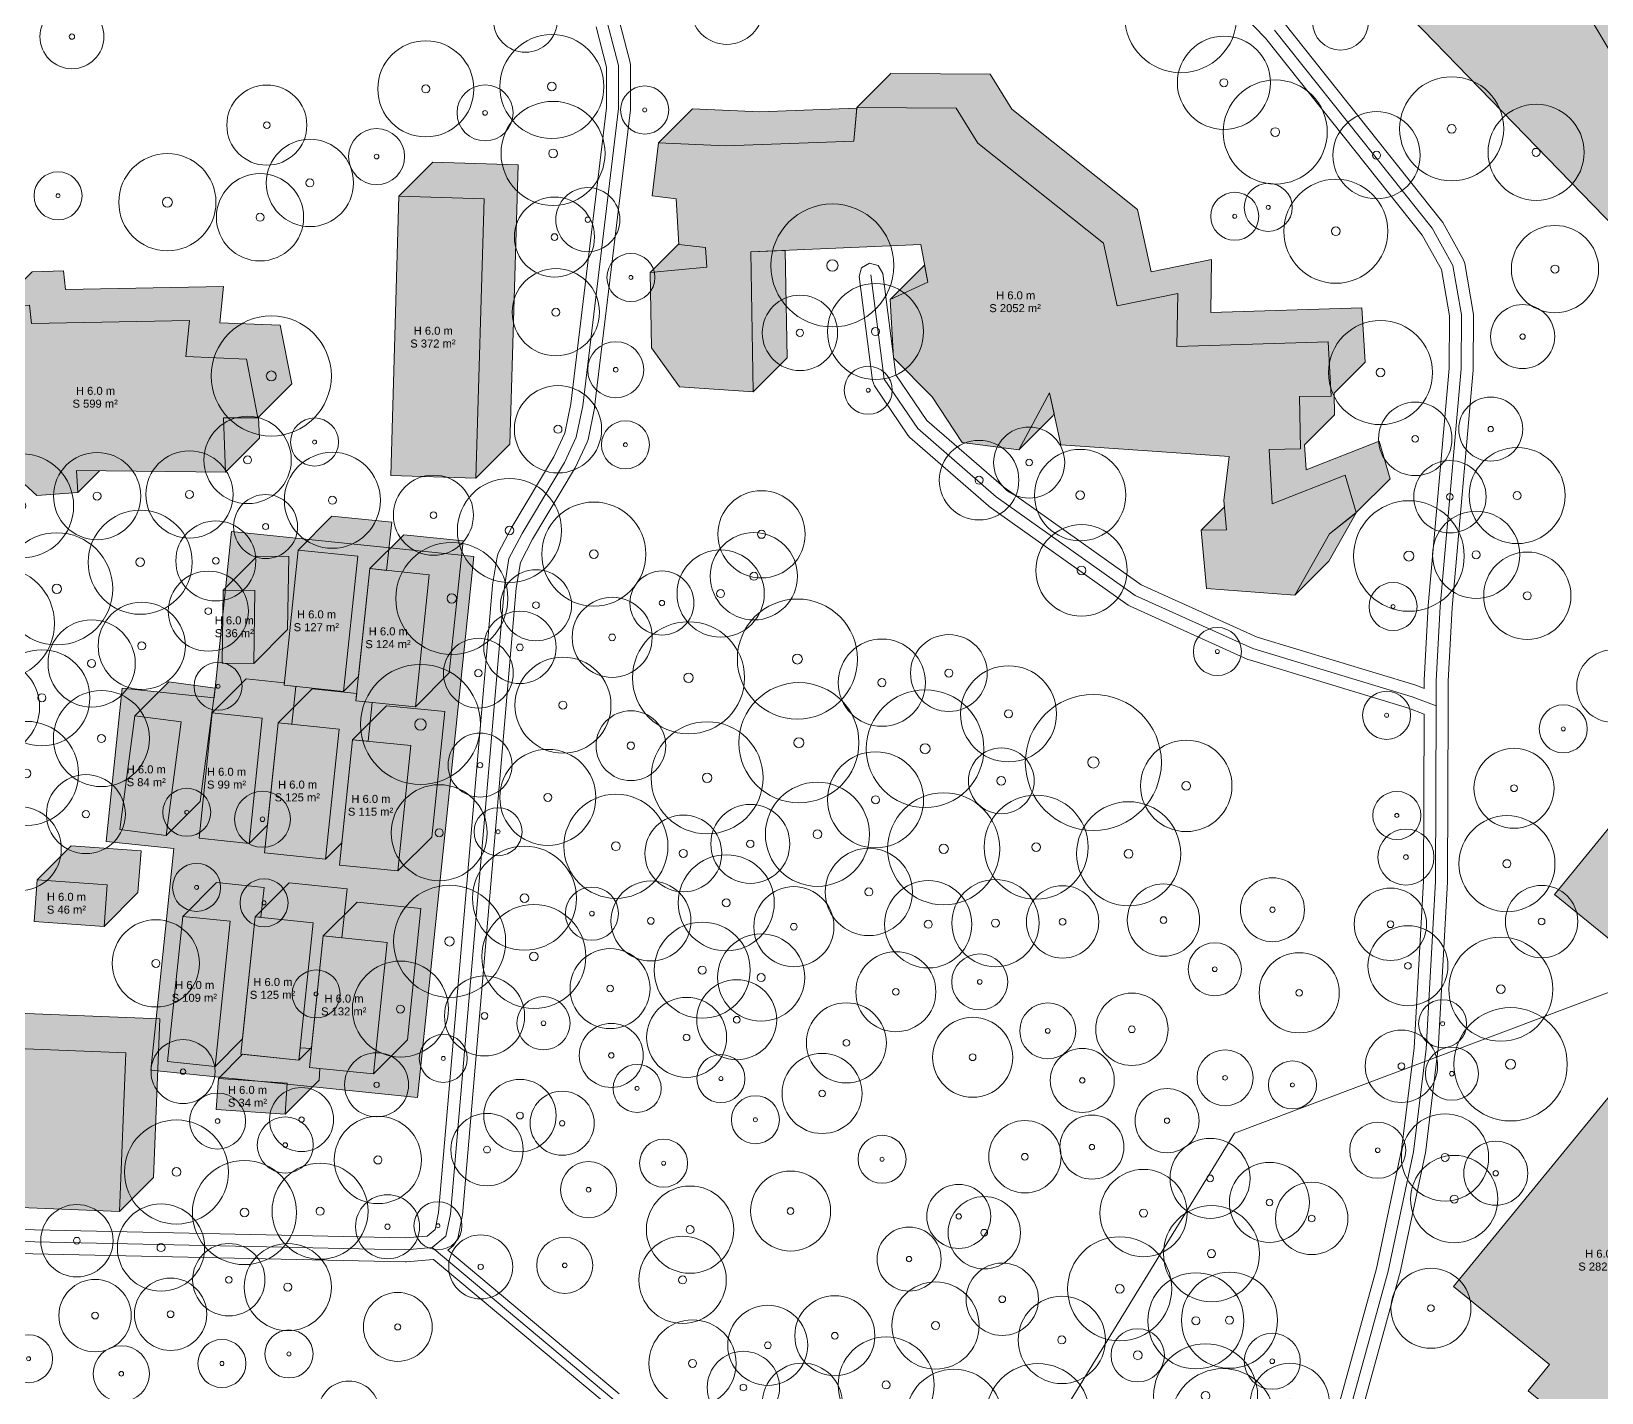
# Model space of a CAD drawing. Header units: metres. Extents: x -7 to 1019, y -7 to 1014.
# Drawn here: x 342.4 to 538.6, y 82 to 252 of the extents above; entities that cross this region are included whole.
import ezdxf

# ---------------------------------------------------------------- set-up
doc = ezdxf.new("R2010")
doc.units = ezdxf.units.M
doc.header["$MEASUREMENT"] = 0
for name, color, linetype, lineweight, true_color in [('TPX_BUILDING_AREAS_TEXT', 7, 'CONTINUOUS', 0, 0x000000), ('TPX_BUILDING_HEIGHTS_TEXT', 7, 'CONTINUOUS', 0, 0x000000), ('TPX_BUILDINGS', 7, 'CONTINUOUS', 0, 0x000000), ('TPX_BUILDINGS_HATCH', 7, 'CONTINUOUS', 0, 0xf0f0f0), ('TPX_BUILDINGS_SHADOWS_HATCH', 7, 'CONTINUOUS', 0, 0x000000), ('TPX_BUILDINGS_SHADOWS_OUTLINES', 7, 'CONTINUOUS', 0, 0x000000), ('TPX_CONTOUR_LINES_5M', 7, 'CONTINUOUS', 0, 0x969696), ('TPX_ROADS_AXES', 7, 'CONTINUOUS', 0, 0x323232), ('TPX_ROADS_CONTOURS', 7, 'CONTINUOUS', 0, 0x646464), ('TPX_VEGETATION_GREEN_SPACES', 7, 'CONTINUOUS', 0, 0x58ba48), ('TPX_VEGETATION_GREEN_SPACES_HATCH', 7, 'CONTINUOUS', 0, 0x58ba48), ('TPX_VEGETATION_TREES_INDIVIDUAL', 7, 'CONTINUOUS', 0, 0x136734)]:
    doc.layers.add(name, color=color, linetype=linetype, lineweight=lineweight, true_color=true_color)
doc.styles.add('TPX_TEXTE', font='arial.ttf')

# ---------------------------------------------------------------- blocks, each defined once
blk = doc.blocks.new('TREETR004_CR044')
at = {"layer": 'TPX_VEGETATION_TREES_INDIVIDUAL'}
for radius in [4.44, 0.417]:
    blk.add_circle((0, 0, 0.04), radius, dxfattribs=at)
blk = doc.blocks.new('TREETR006_CR069')
at = {"layer": 'TPX_VEGETATION_TREES_INDIVIDUAL'}
for radius in [6.91, 0.625]:
    blk.add_circle((0, 0, 0.04), radius, dxfattribs=at)
blk = doc.blocks.new('TREETR003_CR038')
at = {"layer": 'TPX_VEGETATION_TREES_INDIVIDUAL'}
for radius in [3.79, 0.333]:
    blk.add_circle((0, 0, 0.04), radius, dxfattribs=at)
blk = doc.blocks.new('TREETR005_CR060')
at = {"layer": 'TPX_VEGETATION_TREES_INDIVIDUAL'}
for radius in [6, 0.5]:
    blk.add_circle((0, 0, 0.04), radius, dxfattribs=at)
blk = doc.blocks.new('TREETR005_CR049')
at = {"layer": 'TPX_VEGETATION_TREES_INDIVIDUAL'}
for radius in [4.93, 0.458]:
    blk.add_circle((0, 0, 0.04), radius, dxfattribs=at)
blk = doc.blocks.new('TREETR003_CR033')
at = {"layer": 'TPX_VEGETATION_TREES_INDIVIDUAL'}
for radius in [3.32, 0.292]:
    blk.add_circle((0, 0, 0.04), radius, dxfattribs=at)
blk = doc.blocks.new('TREETR005_CR050')
at = {"layer": 'TPX_VEGETATION_TREES_INDIVIDUAL'}
for radius in [4.97, 0.5]:
    blk.add_circle((0, 0, 0.04), radius, dxfattribs=at)
blk = doc.blocks.new('TREETR006_CR070')
at = {"layer": 'TPX_VEGETATION_TREES_INDIVIDUAL'}
for radius in [7, 0.583]:
    blk.add_circle((0, 0, 0.04), radius, dxfattribs=at)
blk = doc.blocks.new('TREETR003_CR030')
at = {"layer": 'TPX_VEGETATION_TREES_INDIVIDUAL'}
for radius in [3, 0.25]:
    blk.add_circle((0, 0, 0.04), radius, dxfattribs=at)
blk = doc.blocks.new('TREETR004_CR045')
at = {"layer": 'TPX_VEGETATION_TREES_INDIVIDUAL'}
for radius in [4.52, 0.417]:
    blk.add_circle((0, 0, 0.04), radius, dxfattribs=at)
blk = doc.blocks.new('TREETR005_CR057')
at = {"layer": 'TPX_VEGETATION_TREES_INDIVIDUAL'}
for radius in [5.71, 0.542]:
    blk.add_circle((0, 0, 0.04), radius, dxfattribs=at)
blk = doc.blocks.new('TREETR007_CR075')
at = {"layer": 'TPX_VEGETATION_TREES_INDIVIDUAL'}
for radius in [7.5, 0.708]:
    blk.add_circle((0, 0, 0.04), radius, dxfattribs=at)
blk = doc.blocks.new('TREETR006_CR074')
at = {"layer": 'TPX_VEGETATION_TREES_INDIVIDUAL'}
for radius in [7.35, 0.625]:
    blk.add_circle((0, 0, 0.04), radius, dxfattribs=at)
blk = doc.blocks.new('TREETR005_CR052')
at = {"layer": 'TPX_VEGETATION_TREES_INDIVIDUAL'}
for radius in [5.24, 0.458]:
    blk.add_circle((0, 0, 0.04), radius, dxfattribs=at)
blk = doc.blocks.new('TREETR003_CR040')
at = {"layer": 'TPX_VEGETATION_TREES_INDIVIDUAL'}
for radius in [4, 0.333]:
    blk.add_circle((0, 0, 0.04), radius, dxfattribs=at)
blk = doc.blocks.new('TREETR004_CR050')
at = {"layer": 'TPX_VEGETATION_TREES_INDIVIDUAL'}
for radius in [5, 0.417]:
    blk.add_circle((0, 0, 0.04), radius, dxfattribs=at)
blk = doc.blocks.new('TREETR005_CR048')
at = {"layer": 'TPX_VEGETATION_TREES_INDIVIDUAL'}
for radius in [4.8, 0.5]:
    blk.add_circle((0, 0, 0.04), radius, dxfattribs=at)
blk = doc.blocks.new('TREETR006_CR061')
at = {"layer": 'TPX_VEGETATION_TREES_INDIVIDUAL'}
for radius in [6.07, 0.625]:
    blk.add_circle((0, 0, 0.04), radius, dxfattribs=at)
blk = doc.blocks.new('TREETR007_CR077')
at = {"layer": 'TPX_VEGETATION_TREES_INDIVIDUAL'}
for radius in [7.68, 0.708]:
    blk.add_circle((0, 0, 0.04), radius, dxfattribs=at)
blk = doc.blocks.new('TREETR004_CR040')
at = {"layer": 'TPX_VEGETATION_TREES_INDIVIDUAL'}
for radius in [4, 0.375]:
    blk.add_circle((0, 0, 0.04), radius, dxfattribs=at)
blk = doc.blocks.new('TREETR005_CR058')
at = {"layer": 'TPX_VEGETATION_TREES_INDIVIDUAL'}
for radius in [5.82, 0.5]:
    blk.add_circle((0, 0, 0.04), radius, dxfattribs=at)
blk = doc.blocks.new('TREETR005_CR055')
at = {"layer": 'TPX_VEGETATION_TREES_INDIVIDUAL'}
for radius in [5.45, 0.5]:
    blk.add_circle((0, 0, 0.04), radius, dxfattribs=at)
blk = doc.blocks.new('TREETR004_CR043')
at = {"layer": 'TPX_VEGETATION_TREES_INDIVIDUAL'}
for radius in [4.3, 0.375]:
    blk.add_circle((0, 0, 0.04), radius, dxfattribs=at)
blk = doc.blocks.new('TREETR006_CR075')
at = {"layer": 'TPX_VEGETATION_TREES_INDIVIDUAL'}
for radius in [7.5, 0.625]:
    blk.add_circle((0, 0, 0.04), radius, dxfattribs=at)
blk = doc.blocks.new('TREETR005_CR041')
at = {"layer": 'TPX_VEGETATION_TREES_INDIVIDUAL'}
for radius in [4.11, 0.542]:
    blk.add_circle((0, 0, 0.04), radius, dxfattribs=at)
blk = doc.blocks.new('TREETR005_CR047')
at = {"layer": 'TPX_VEGETATION_TREES_INDIVIDUAL'}
for radius in [4.71, 0.458]:
    blk.add_circle((0, 0, 0.04), radius, dxfattribs=at)
blk = doc.blocks.new('TREETR005_CR065')
at = {"layer": 'TPX_VEGETATION_TREES_INDIVIDUAL'}
for radius in [6.5, 0.542]:
    blk.add_circle((0, 0, 0.04), radius, dxfattribs=at)
blk = doc.blocks.new('TREETR006_CR071')
at = {"layer": 'TPX_VEGETATION_TREES_INDIVIDUAL'}
for radius in [7.08, 0.625]:
    blk.add_circle((0, 0, 0.04), radius, dxfattribs=at)
blk = doc.blocks.new('TREETR005_CR033')
at = {"layer": 'TPX_VEGETATION_TREES_INDIVIDUAL'}
for radius in [3.33, 0.542]:
    blk.add_circle((0, 0, 0.04), radius, dxfattribs=at)
blk = doc.blocks.new('TREETR003_CR035')
at = {"layer": 'TPX_VEGETATION_TREES_INDIVIDUAL'}
for radius in [3.5, 0.292]:
    blk.add_circle((0, 0, 0.04), radius, dxfattribs=at)
blk = doc.blocks.new('TREETR004_CR046')
at = {"layer": 'TPX_VEGETATION_TREES_INDIVIDUAL'}
for radius in [4.59, 0.417]:
    blk.add_circle((0, 0, 0.04), radius, dxfattribs=at)
blk = doc.blocks.new('TREETR005_CR044')
at = {"layer": 'TPX_VEGETATION_TREES_INDIVIDUAL'}
for radius in [4.36, 0.458]:
    blk.add_circle((0, 0, 0.04), radius, dxfattribs=at)
blk = doc.blocks.new('TREETR007_CR085')
at = {"layer": 'TPX_VEGETATION_TREES_INDIVIDUAL'}
for radius in [8.5, 0.708]:
    blk.add_circle((0, 0, 0.04), radius, dxfattribs=at)

msp = doc.modelspace()

# ---------------------------------------------------------------- hatches: boundary and pattern name
at = {"layer": 'TPX_BUILDINGS_HATCH'}
for points in [[(426.83, 222.53), (419.76, 221.88), (419.93, 212.48), (423.43, 207.59), (432.63, 206.97), (432.32, 224.45), (453.56, 225.36), (454.43, 220.67), (449.75, 218.51), (450.14, 211.2), (454.97, 206.33), (458.73, 200.65), (465.83, 199.73), (469.66, 206.85), (471.07, 200.35), (492.11, 198.91), (491.42, 193.41), (491.74, 189.75), (488.59, 189.7), (489.24, 182.4), (500.29, 181.56), (504.61, 189.21), (507.97, 191.88), (506.59, 196.55), (497.45, 192.99), (497.07, 199.77), (501, 199.84), (500.88, 206.37), (504.82, 206.44), (504.44, 213.23), (485.55, 212.62), (485.66, 219.23), (478.11, 217.71), (476.4, 225.52), (460.68, 238.03), (457.97, 242.41), (445.58, 242.5), (445.2, 238.27), (429.19, 237.71), (420.78, 238.08), (420.01, 231.44), (423.01, 231.07), (423.33, 225.35), (426.66, 225.01), (426.83, 222.53)], [(388.36, 231.4), (387.34, 196.5), (397.98, 196.2), (399.01, 231.09), (388.36, 231.4)], [(337.84, 210.57), (333.51, 207.48), (334.17, 202.23), (343.11, 194.03), (348.25, 194.4), (348.06, 197.13), (366.67, 196.94), (366.42, 203.73), (370.74, 203.73), (369.29, 211.05), (361.73, 211.36), (362.2, 215.87), (342.44, 215.49), (342.2, 217.81), (338.27, 217.72), (337.84, 210.57)], [(375.75, 187.2), (374, 170.31), (381.45, 169.54), (383.21, 186.43), (375.75, 187.2)], [(384.71, 184.88), (382.99, 168.39), (390.41, 167.62), (392.12, 184.12), (384.71, 184.88)], [(366.41, 182.21), (366.28, 173.07), (370.21, 173.02), (370.35, 182.15), (366.41, 182.21)], [(365.04, 166.86), (363.41, 151.2), (369.65, 150.56), (371.27, 166.22), (365.04, 166.86)], [(355.36, 166.49), (353.47, 152.3), (359.27, 151.54), (361.15, 165.73), (355.36, 166.49)], [(373.27, 165.62), (371.58, 149.39), (379.19, 148.61), (380.88, 164.83), (373.27, 165.62)], [(382.55, 163.52), (380.92, 147.86), (388.21, 147.12), (389.84, 162.78), (382.55, 163.52)], [(540.52, 120.11), (520.1, 95.23), (532.11, 85.47), (529.43, 82.2), (552.1, 63.78), (564.17, 78.48), (554.51, 86.32), (550.97, 111.42), (553.27, 114.23), (571.66, 99.28), (572.88, 100.76), (579.84, 95.09), (586.74, 103.5), (588.85, 106.08), (590.64, 104.64), (601.67, 118.07), (589, 128.34), (577.74, 114.62), (556.02, 132.27), (570.48, 149.88), (560.21, 158.23), (555.83, 152.89), (551.89, 156.07), (549.22, 152.82), (543.58, 157.41), (532.73, 144.2), (546.22, 133.24), (540.81, 126.65), (547.23, 121.43), (543.89, 117.37), (540.52, 120.11)], [(343.17, 146.01), (342.79, 140.81), (351.51, 140.17), (351.89, 145.37), (343.17, 146.01)], [(250.5, 141.34), (249.59, 118.83), (287.89, 117.3), (287.49, 107.23), (353.43, 104.59), (354.23, 124.41), (311.34, 126.12), (311.69, 134.35), (291.23, 135.16), (291.41, 139.71), (250.5, 141.34)], [(361.34, 141.44), (359.45, 123.33), (365.38, 122.71), (367.27, 140.83), (361.34, 141.44)], [(370.41, 141.41), (368.62, 124.24), (375.85, 123.49), (377.64, 140.66), (370.41, 141.41)], [(378.89, 139), (377.18, 122.59), (385.17, 121.77), (386.87, 138.18), (378.89, 139)], [(365.8, 121.21), (365.53, 117.32), (374.13, 116.73), (374.41, 120.61), (365.8, 121.21)]]:
    msp.add_hatch(color=256, dxfattribs=at).paths.add_polyline_path(points)
at = {"layer": 'TPX_BUILDINGS_SHADOWS_HATCH'}
for points in [[(449.83, 246.74), (445.58, 242.5), (457.97, 242.41), (460.68, 238.03), (476.4, 225.52), (478.11, 217.71), (485.66, 219.23), (485.55, 212.62), (504.44, 213.23), (504.82, 206.44), (500.88, 206.37), (501, 199.84), (497.07, 199.77), (497.45, 192.99), (506.59, 196.55), (507.97, 191.88), (512.22, 196.12), (510.83, 200.79), (501.7, 197.24), (501.52, 200.36), (505.24, 204.09), (505.19, 206.81), (509.07, 210.68), (508.68, 217.47), (489.79, 216.87), (489.9, 223.48), (482.35, 221.95), (480.65, 229.76), (464.92, 242.27), (462.22, 246.66), (449.83, 246.74)], [(425.02, 242.32), (420.78, 238.08), (429.19, 237.71), (445.2, 238.27), (445.57, 242.38), (433.43, 241.96), (425.02, 242.32)], [(392.61, 235.64), (388.36, 231.4), (399.01, 231.09), (397.98, 196.2), (402.23, 200.44), (403.25, 235.33), (392.61, 235.64)], [(423.32, 225.44), (419.76, 221.88), (426.83, 222.53), (426.66, 225.01), (423.33, 225.35), (423.32, 225.44)], [(436.63, 224.64), (432.32, 224.45), (432.63, 206.97), (436.88, 211.21), (436.63, 224.64)], [(342.52, 221.96), (338.27, 217.72), (342.2, 217.81), (342.44, 215.49), (362.2, 215.87), (361.73, 211.36), (369.29, 211.05), (370.74, 203.73), (366.42, 203.73), (366.67, 196.94), (370.92, 201.18), (370.82, 203.81), (374.98, 207.97), (373.53, 215.3), (365.97, 215.6), (366.45, 220.11), (346.69, 219.73), (346.44, 222.06), (342.52, 221.96)], [(453.99, 222.75), (449.75, 218.51), (454.43, 220.67), (454.04, 222.77), (453.99, 222.75)], [(469.66, 206.85), (465.83, 199.73), (470.07, 203.97), (470.22, 204.25), (469.66, 206.85)], [(350.95, 197.1), (348.06, 197.13), (348.25, 194.4), (350.95, 197.1)], [(491.49, 192.6), (488.59, 189.7), (491.74, 189.75), (491.42, 193.41), (491.49, 192.6)], [(379.99, 191.44), (375.75, 187.2), (383.21, 186.43), (381.45, 169.54), (383.31, 171.41), (384.71, 184.88), (386.82, 184.66), (387.45, 190.67), (379.99, 191.44)], [(504.61, 189.21), (500.29, 181.56), (504.53, 185.8), (507.95, 191.86), (504.61, 189.21)], [(388.96, 189.12), (384.71, 184.88), (392.12, 184.12), (390.41, 167.62), (394.65, 171.86), (396.37, 188.36), (388.96, 189.12)], [(370.66, 186.45), (366.41, 182.21), (370.35, 182.15), (370.21, 173.02), (374.45, 177.26), (374.59, 186.39), (370.66, 186.45)], [(359.6, 170.73), (355.36, 166.49), (361.15, 165.73), (359.27, 151.54), (363.51, 155.78), (365.39, 169.97), (359.6, 170.73)], [(369.28, 171.11), (365.04, 166.86), (371.27, 166.22), (369.65, 150.56), (371.94, 152.85), (373.27, 165.62), (374.99, 165.44), (375.48, 170.16), (374, 170.31), (374.03, 170.62), (369.28, 171.11)], [(377.51, 169.86), (373.27, 165.62), (380.88, 164.83), (379.19, 148.61), (381.21, 150.62), (382.55, 163.52), (384.52, 163.32), (385.03, 168.18), (382.99, 168.39), (383.09, 169.28), (377.51, 169.86)], [(386.8, 167.76), (382.55, 163.52), (389.84, 162.78), (388.21, 147.12), (392.46, 151.36), (394.08, 167.02), (386.8, 167.76)], [(347.41, 150.26), (343.17, 146.01), (351.89, 145.37), (351.51, 140.17), (355.75, 144.41), (356.13, 149.62), (347.41, 150.26)], [(254.74, 145.58), (250.5, 141.34), (291.41, 139.71), (291.23, 135.16), (311.69, 134.35), (311.34, 126.12), (354.23, 124.41), (353.43, 104.59), (357.67, 108.84), (358.47, 128.65), (315.59, 130.36), (315.93, 138.59), (295.47, 139.41), (295.65, 143.96), (254.74, 145.58)], [(365.58, 145.69), (361.34, 141.44), (367.27, 140.83), (365.38, 122.71), (368.82, 126.15), (370.41, 141.41), (371.12, 141.33), (371.51, 145.07), (365.58, 145.69)], [(374.65, 145.65), (370.41, 141.41), (377.64, 140.66), (375.85, 123.49), (377.44, 125.08), (378.89, 139), (381.24, 138.76), (381.89, 144.9), (374.65, 145.65)], [(383.13, 143.24), (378.89, 139), (386.87, 138.18), (385.17, 121.77), (389.41, 126.02), (391.11, 142.42), (383.13, 143.24)], [(368.81, 124.22), (365.8, 121.21), (374.41, 120.61), (374.13, 116.73), (378.38, 120.97), (378.48, 122.46), (377.18, 122.59), (377.42, 124.94), (376.01, 125.04), (375.85, 123.49), (368.81, 124.22)]]:
    msp.add_hatch(color=256, dxfattribs=at).paths.add_polyline_path(points)
at = {"layer": 'TPX_VEGETATION_GREEN_SPACES_HATCH'}
for points in [[(529.7, 300.64), (499.32, 269.67), (547.47, 220.08), (583.77, 254.67), (529.7, 300.64)], [(353.77, 169.94), (351.77, 150.78), (360.24, 149.92), (357.36, 122.24), (390.67, 118.81), (397.71, 186.39), (367.43, 189.51), (365.27, 168.76), (353.77, 169.94)]]:
    msp.add_hatch(color=256, dxfattribs=at).paths.add_polyline_path(points)

# ---------------------------------------------------------------- linework, layer by layer
at = {"layer": 'TPX_BUILDINGS', "elevation": 0.04}
for points in [[(426.83, 222.53), (419.76, 221.88), (419.93, 212.48), (423.43, 207.59), (432.63, 206.97), (432.32, 224.45), (453.56, 225.36), (454.43, 220.67), (449.75, 218.51), (450.14, 211.2), (454.97, 206.33), (458.73, 200.65), (465.83, 199.73), (469.66, 206.85), (471.07, 200.35), (492.11, 198.91), (491.42, 193.41), (491.74, 189.75), (488.59, 189.7), (489.24, 182.4), (500.29, 181.56), (504.61, 189.21), (507.97, 191.88), (506.59, 196.55), (497.45, 192.99), (497.07, 199.77), (501, 199.84), (500.88, 206.37), (504.82, 206.44), (504.44, 213.23), (485.55, 212.62), (485.66, 219.23), (478.11, 217.71), (476.4, 225.52), (460.68, 238.03), (457.97, 242.41), (445.58, 242.5), (445.2, 238.27), (429.19, 237.71), (420.78, 238.08), (420.01, 231.44), (423.01, 231.07), (423.33, 225.35), (426.66, 225.01)], [(388.36, 231.4), (387.34, 196.5), (397.98, 196.2), (399.01, 231.09)], [(337.84, 210.57), (333.51, 207.48), (334.17, 202.23), (343.11, 194.03), (348.25, 194.4), (348.06, 197.13), (366.67, 196.94), (366.42, 203.73), (370.74, 203.73), (369.29, 211.05), (361.73, 211.36), (362.2, 215.87), (342.44, 215.49), (342.2, 217.81), (338.27, 217.72)], [(375.75, 187.2), (374, 170.31), (381.45, 169.54), (383.21, 186.43)], [(384.71, 184.88), (382.99, 168.39), (390.41, 167.62), (392.12, 184.12)], [(366.41, 182.21), (366.28, 173.07), (370.21, 173.02), (370.35, 182.15)], [(365.04, 166.86), (363.41, 151.2), (369.65, 150.56), (371.27, 166.22)], [(355.36, 166.49), (353.47, 152.3), (359.27, 151.54), (361.15, 165.73)], [(373.27, 165.62), (371.58, 149.39), (379.19, 148.61), (380.88, 164.83)], [(382.55, 163.52), (380.92, 147.86), (388.21, 147.12), (389.84, 162.78)], [(343.17, 146.01), (342.79, 140.81), (351.51, 140.17), (351.89, 145.37)], [(250.5, 141.34), (249.59, 118.83), (287.89, 117.3), (287.49, 107.23), (353.43, 104.59), (354.23, 124.41), (311.34, 126.12), (311.69, 134.35), (291.23, 135.16), (291.41, 139.71)], [(361.34, 141.44), (359.45, 123.33), (365.38, 122.71), (367.27, 140.83)], [(370.41, 141.41), (368.62, 124.24), (375.85, 123.49), (377.64, 140.66)], [(378.89, 139), (377.18, 122.59), (385.17, 121.77), (386.87, 138.18)], [(365.8, 121.21), (365.53, 117.32), (374.13, 116.73), (374.41, 120.61)]]:
    msp.add_lwpolyline(points, close=True, dxfattribs=at)
for points in [[(543.58, 157.41), (532.73, 144.2), (546.22, 133.24)], [(540.52, 120.11), (520.1, 95.23), (532.11, 85.47), (529.43, 82.2), (552.1, 63.78)]]:
    msp.add_lwpolyline(points, dxfattribs=at)
at = {"layer": 'TPX_BUILDINGS_SHADOWS_OUTLINES', "elevation": 0.04}
for points in [[(449.83, 246.74), (445.58, 242.5), (457.97, 242.41), (460.68, 238.03), (476.4, 225.52), (478.11, 217.71), (485.66, 219.23), (485.55, 212.62), (504.44, 213.23), (504.82, 206.44), (500.88, 206.37), (501, 199.84), (497.07, 199.77), (497.45, 192.99), (506.59, 196.55), (507.97, 191.88), (512.22, 196.12), (510.83, 200.79), (501.7, 197.24), (501.52, 200.36), (505.24, 204.09), (505.19, 206.81), (509.07, 210.68), (508.68, 217.47), (489.79, 216.87), (489.9, 223.48), (482.35, 221.95), (480.65, 229.76), (464.92, 242.27), (462.22, 246.66)], [(425.02, 242.32), (420.78, 238.08), (429.19, 237.71), (445.2, 238.27), (445.57, 242.38), (433.43, 241.96)], [(392.61, 235.64), (388.36, 231.4), (399.01, 231.09), (397.98, 196.2), (402.23, 200.44), (403.25, 235.33)], [(423.32, 225.44), (419.76, 221.88), (426.83, 222.53), (426.66, 225.01), (423.33, 225.35)], [(436.63, 224.64), (432.32, 224.45), (432.63, 206.97), (436.88, 211.21)], [(342.52, 221.96), (338.27, 217.72), (342.2, 217.81), (342.44, 215.49), (362.2, 215.87), (361.73, 211.36), (369.29, 211.05), (370.74, 203.73), (366.42, 203.73), (366.67, 196.94), (370.92, 201.18), (370.82, 203.81), (374.98, 207.97), (373.53, 215.3), (365.97, 215.6), (366.45, 220.11), (346.69, 219.73), (346.44, 222.06)], [(453.99, 222.75), (449.75, 218.51), (454.43, 220.67), (454.04, 222.77)], [(469.66, 206.85), (465.83, 199.73), (470.07, 203.97), (470.22, 204.25)], [(350.95, 197.1), (348.06, 197.13), (348.25, 194.4)], [(491.49, 192.6), (488.59, 189.7), (491.74, 189.75), (491.42, 193.41)], [(379.99, 191.44), (375.75, 187.2), (383.21, 186.43), (381.45, 169.54), (383.31, 171.41), (384.71, 184.88), (386.82, 184.66), (387.45, 190.67)], [(504.61, 189.21), (500.29, 181.56), (504.53, 185.8), (507.95, 191.86)], [(388.96, 189.12), (384.71, 184.88), (392.12, 184.12), (390.41, 167.62), (394.65, 171.86), (396.37, 188.36)], [(370.66, 186.45), (366.41, 182.21), (370.35, 182.15), (370.21, 173.02), (374.45, 177.26), (374.59, 186.39)], [(359.6, 170.73), (355.36, 166.49), (361.15, 165.73), (359.27, 151.54), (363.51, 155.78), (365.39, 169.97)], [(369.28, 171.11), (365.04, 166.86), (371.27, 166.22), (369.65, 150.56), (371.94, 152.85), (373.27, 165.62), (374.99, 165.44), (375.48, 170.16), (374, 170.31), (374.03, 170.62)], [(377.51, 169.86), (373.27, 165.62), (380.88, 164.83), (379.19, 148.61), (381.21, 150.62), (382.55, 163.52), (384.52, 163.32), (385.03, 168.18), (382.99, 168.39), (383.09, 169.28)], [(386.8, 167.76), (382.55, 163.52), (389.84, 162.78), (388.21, 147.12), (392.46, 151.36), (394.08, 167.02)], [(347.41, 150.26), (343.17, 146.01), (351.89, 145.37), (351.51, 140.17), (355.75, 144.41), (356.13, 149.62)], [(254.74, 145.58), (250.5, 141.34), (291.41, 139.71), (291.23, 135.16), (311.69, 134.35), (311.34, 126.12), (354.23, 124.41), (353.43, 104.59), (357.67, 108.84), (358.47, 128.65), (315.59, 130.36), (315.93, 138.59), (295.47, 139.41), (295.65, 143.96)], [(365.58, 145.69), (361.34, 141.44), (367.27, 140.83), (365.38, 122.71), (368.82, 126.15), (370.41, 141.41), (371.12, 141.33), (371.51, 145.07)], [(374.65, 145.65), (370.41, 141.41), (377.64, 140.66), (375.85, 123.49), (377.44, 125.08), (378.89, 139), (381.24, 138.76), (381.89, 144.9)], [(383.13, 143.24), (378.89, 139), (386.87, 138.18), (385.17, 121.77), (389.41, 126.02), (391.11, 142.42)], [(368.81, 124.22), (365.8, 121.21), (374.41, 120.61), (374.13, 116.73), (378.38, 120.97), (378.48, 122.46), (377.18, 122.59), (377.42, 124.94), (376.01, 125.04), (375.85, 123.49)]]:
    msp.add_lwpolyline(points, close=True, dxfattribs=at)
at = {"layer": 'TPX_CONTOUR_LINES_5M', "elevation": 0.05}
msp.add_lwpolyline([(440.45, 0), (440.45, 15.26), (450.7, 45.78), (492.77, 114.35), (553.72, 137.33), (626.64, 228.89), (599.31, 241.01), (546.04, 238.88), (515.56, 289.93), (548.4, 350.97), (569.95, 412), (568.2, 473.04), (599.31, 484.9), (623.51, 534.08), (599.31, 552.56), (572.67, 551.86), (548.44, 534.08), (546.04, 520.8), (524.83, 564.6), (492.77, 599.29), (439.49, 618.67), (412.86, 611.01), (402.88, 564.6), (332.95, 499.16)], dxfattribs=at)
at = {"layer": 'TPX_ROADS_AXES', "elevation": 0.03}
for points in [[(230.89, 103.2), (389.17, 99.78), (392.5, 100.07), (394.23, 101.51), (394.78, 104.26), (401.53, 182.63), (402.09, 186.13), (403.74, 189.28), (409.03, 198.12), (410.51, 201.32), (411.32, 205.22), (415.79, 242.37), (415.81, 247.73), (414.39, 253.13), (411.68, 257.84), (396.54, 280.61)], [(474.22, 6.1), (479.17, 9.69), (483.29, 14.2), (489.41, 23.33), (493.95, 33.85), (499.62, 52.38), (511.95, 97.13), (515.11, 112.05), (516.69, 124.89), (517.89, 145.8), (517.95, 167.73), (517.96, 170.87), (518.45, 180.15), (521.08, 209.82), (521.1, 216.6), (520.05, 222.74), (517.47, 227.39), (497.75, 252.16)], [(517.95, 167.73), (514.97, 168.89), (495.05, 174.91), (480.36, 181.54), (462.99, 193.86), (453.2, 202.38), (449, 208.56), (447.33, 221.56)], [(426.79, 0), (420.75, 2.58), (407.16, 9.09), (417.09, 24.88), (431.92, 34.75), (432.79, 52.04), (415.79, 70.7), (415.22, 81.05), (392.5, 100.07)]]:
    msp.add_lwpolyline(points, dxfattribs=at)
at = {"layer": 'TPX_ROADS_CONTOURS', "elevation": 0.03}
for points in [[(478.45, 269.86), (496.63, 251.16), (516.22, 226.55), (518.61, 222.23), (519.6, 216.48), (519.58, 209.89), (516.96, 180.28), (516.95, 180.23), (516.46, 170.95), (516.46, 169.92), (515.52, 170.29), (515.41, 170.32), (495.58, 176.32), (481.11, 182.85), (463.92, 195.04), (454.33, 203.39), (450.44, 209.11), (448.82, 221.75), (448.25, 222.74), (447.14, 223.04), (446.15, 222.47), (445.85, 221.36), (447.51, 208.37), (447.76, 207.72), (451.96, 201.54), (452.21, 201.25), (462.01, 192.72), (462.12, 192.63), (479.49, 180.32), (479.74, 180.18), (494.43, 173.55), (494.62, 173.48), (514.49, 167.47), (516.45, 166.71), (516.39, 145.85), (515.2, 125.03), (513.63, 112.3), (510.49, 97.48), (498.18, 52.8)], [(415.86, 81.82), (394.45, 99.74), (395.19, 100.35), (395.71, 101.21), (396.25, 103.97), (396.28, 104.14), (403.02, 182.45), (403.53, 185.65), (405.05, 188.55), (410.31, 197.36), (410.39, 197.49), (411.87, 200.69), (411.98, 201.02), (412.79, 204.91), (412.81, 205.04), (417.28, 242.19), (417.29, 242.36), (417.31, 247.72), (417.26, 248.11), (415.84, 253.51)], [(501.07, 51.98), (513.39, 96.73), (513.41, 96.81), (516.58, 111.74), (516.6, 111.87), (518.18, 124.71), (518.19, 124.81), (519.38, 145.72), (519.39, 145.8), (519.45, 167.73), (519.46, 170.83), (519.95, 180.04), (522.58, 209.69), (522.58, 209.81), (522.6, 216.6), (522.58, 216.86), (521.53, 222.99), (521.36, 223.46), (518.78, 228.12), (518.64, 228.33), (498.93, 253.09)], [(412.99, 252.56), (414.31, 247.54), (414.29, 242.46), (409.84, 205.46), (409.08, 201.8), (407.7, 198.83), (402.46, 190.05), (402.42, 189.98), (400.76, 186.82), (400.61, 186.36), (400.04, 182.87), (400.03, 182.76), (393.29, 104.48), (392.87, 102.32), (391.9, 101.52), (389.12, 101.29), (232.84, 104.66)], [(232.05, 101.67), (389.13, 98.28), (389.29, 98.29), (392.62, 98.57), (392.69, 98.6), (414.25, 80.56)]]:
    msp.add_lwpolyline(points, dxfattribs=at)
at = {"layer": 'TPX_VEGETATION_GREEN_SPACES', "elevation": 0}
for points in [[(529.7, 300.64), (499.32, 269.67), (547.47, 220.08), (583.77, 254.67)], [(353.77, 169.94), (351.77, 150.78), (360.24, 149.92), (357.36, 122.24), (390.67, 118.81), (397.71, 186.39), (367.43, 189.51), (365.27, 168.76)]]:
    msp.add_lwpolyline(points, close=True, dxfattribs=at)

# ---------------------------------------------------------------- block references
at = {"layer": 'TPX_VEGETATION_TREES_INDIVIDUAL'}
for name, p in [('TREETR004_CR045', (429.33, 254.89, 0.04)), ('TREETR006_CR070', (486.04, 253.83, 0.04)), ('TREETR003_CR040', (404.16, 253.39, 0.04)), ('TREETR003_CR040', (347.5, 251.33, 0.04)), ('TREETR003_CR035', (506, 253.15, 0.04)), ('TREETR005_CR065', (407.46, 245.1, 0.04)), ('TREETR005_CR058', (491.44, 245.57, 0.04)), ('TREETR005_CR060', (391.71, 244.81, 0.04)), ('TREETR004_CR050', (371.85, 240.28, 0.04)), ('TREETR003_CR035', (399.12, 241.81, 0.04)), ('TREETR005_CR065', (497.85, 239.42, 0.04)), ('TREETR005_CR065', (519.89, 239.82, 0.04)), ('TREETR003_CR030', (419.06, 242.17, 0.04)), ('TREETR005_CR065', (407.61, 236.75, 0.04)), ('TREETR005_CR055', (510.5, 236.52, 0.04)), ('TREETR005_CR060', (530.44, 236.88, 0.04)), ('TREETR003_CR035', (385.57, 236.35, 0.04)), ('TREETR005_CR055', (377.23, 233.06, 0.04)), ('TREETR006_CR061', (359.42, 230.65, 0.04)), ('TREETR003_CR030', (345.76, 231.45, 0.04)), ('TREETR005_CR055', (371, 228.77, 0.04)), ('TREETR005_CR065', (505.42, 227.02, 0.04)), ('TREETR003_CR040', (411.96, 228.47, 0.04)), ('TREETR003_CR030', (492.79, 228.89, 0.04)), ('TREETR003_CR030', (496.97, 230.01, 0.04)), ('TREETR004_CR050', (407.79, 226.3, 0.04)), ('TREETR007_CR077', (442.51, 222.75, 0.04)), ('TREETR005_CR055', (532.8, 222.3, 0.04)), ('TREETR003_CR030', (417.34, 221.25, 0.04)), ('TREETR005_CR055', (407.96, 216.91, 0.04)), ('TREETR005_CR060', (447.9, 214.5, 0.04)), ('TREETR005_CR047', (438.46, 214.33, 0.04)), ('TREETR003_CR040', (528.76, 213.87, 0.04)), ('TREETR006_CR075', (372.41, 208.95, 0.04)), ('TREETR005_CR065', (510.99, 209.37, 0.04)), ('TREETR003_CR035', (415.44, 209.73, 0.04)), ('TREETR003_CR030', (446.99, 207.17, 0.04)), ('TREETR005_CR055', (408.23, 202.29, 0.04)), ('TREETR003_CR040', (524.77, 202.31, 0.04)), ('TREETR004_CR046', (515.34, 201.09, 0.04)), ('TREETR005_CR055', (369.45, 198.46, 0.04)), ('TREETR003_CR030', (377.81, 200.7, 0.04)), ('TREETR003_CR030', (416.66, 200.35, 0.04)), ('TREETR004_CR044', (467.1, 198.13, 0.04)), ('TREETR005_CR050', (460.84, 195.93, 0.04)), ('TREETR005_CR065', (341.21, 192.72, 0.04)), ('TREETR005_CR055', (350.64, 193.94, 0.04)), ('TREETR005_CR055', (362.18, 194.15, 0.04)), ('TREETR005_CR060', (380.04, 193.42, 0.04)), ('TREETR005_CR057', (473.47, 194.07, 0.04)), ('TREETR004_CR045', (519.67, 193.86, 0.04)), ('TREETR005_CR060', (528.07, 194.01, 0.04)), ('TREETR004_CR050', (392.67, 191.56, 0.04)), ('TREETR005_CR065', (402.16, 189.65, 0.04)), ('TREETR005_CR055', (433.66, 189.17, 0.04)), ('TREETR004_CR040', (371.7, 190.14, 0.04)), ('TREETR005_CR065', (412.71, 186.7, 0.04)), ('TREETR006_CR069', (514.55, 186.46, 0.04)), ('TREETR005_CR065', (356.03, 185.68, 0.04)), ('TREETR004_CR050', (365.48, 185.85, 0.04)), ('TREETR005_CR057', (473.64, 184.67, 0.04)), ('TREETR005_CR055', (522.95, 186.61, 0.04)), ('TREETR006_CR070', (345.6, 182.36, 0.04)), ('TREETR005_CR055', (432.71, 183.93, 0.04)), ('TREETR006_CR070', (394.96, 181.16, 0.04)), ('TREETR005_CR055', (428.55, 181.77, 0.04)), ('TREETR005_CR055', (529.34, 181.5, 0.04)), ('TREETR006_CR070', (338.32, 178.05, 0.04)), ('TREETR004_CR050', (364.54, 179.57, 0.04)), ('TREETR004_CR044', (405.48, 180.31, 0.04)), ('TREETR003_CR040', (421.22, 180.59, 0.04)), ('TREETR003_CR030', (512.57, 180.15, 0.04)), ('TREETR005_CR055', (356.22, 175.24, 0.04)), ('TREETR004_CR050', (415, 176.3, 0.04)), ('TREETR006_CR075', (438.14, 173.59, 0.04)), ('TREETR004_CR045', (403.47, 175.05, 0.04)), ('TREETR005_CR055', (349.96, 173.04, 0.04)), ('TREETR006_CR070', (424.54, 171.25, 0.04)), ('TREETR005_CR048', (457.07, 171.84, 0.04)), ('TREETR003_CR030', (490.62, 174.53, 0.04)), ('TREETR005_CR060', (343.74, 168.75, 0.04)), ('TREETR005_CR044', (398.28, 171.82, 0.04)), ('TREETR005_CR055', (448.7, 170.64, 0.04)), ('TREETR004_CR045', (540.04, 170.21, 0.04)), ('TREETR005_CR060', (337.46, 167.59, 0.04)), ('TREETR003_CR030', (365.76, 170.19, 0.04)), ('TREETR007_CR075', (391.05, 165.42, 0.04)), ('TREETR005_CR060', (408.85, 167.83, 0.04)), ('TREETR005_CR060', (464.52, 166.75, 0.04)), ('TREETR005_CR060', (351.18, 163.66, 0.04)), ('TREETR006_CR075', (438.33, 163.14, 0.04)), ('TREETR006_CR074', (454.1, 162.39, 0.04)), ('TREETR007_CR085', (475.12, 160.68, 0.04)), ('TREETR003_CR030', (511.76, 166.56, 0.04)), ('TREETR005_CR044', (417.34, 162.77, 0.04)), ('TREETR003_CR030', (533.84, 164.87, 0.04)), ('TREETR005_CR065', (341.81, 159.31, 0.04)), ('TREETR006_CR070', (426.86, 158.76, 0.04)), ('TREETR003_CR040', (398.49, 160.34, 0.04)), ('TREETR005_CR057', (486.73, 157.75, 0.04)), ('TREETR005_CR060', (406.96, 156.31, 0.04)), ('TREETR005_CR060', (447.91, 156.01, 0.04)), ('TREETR005_CR041', (463.62, 158.38, 0.04)), ('TREETR004_CR050', (527.68, 157.45, 0.04)), ('TREETR005_CR049', (349.25, 154.22, 0.04)), ('TREETR003_CR030', (361.85, 154.45, 0.04)), ('TREETR003_CR035', (371.31, 153.58, 0.04)), ('TREETR005_CR060', (393.39, 151.89, 0.04)), ('TREETR005_CR065', (440.64, 151.7, 0.04)), ('TREETR003_CR030', (513.04, 154.05, 0.04)), ('TREETR005_CR052', (340.93, 149.9, 0.04)), ('TREETR003_CR030', (400.74, 152.02, 0.04)), ('TREETR005_CR065', (415.47, 150.2, 0.04)), ('TREETR005_CR049', (432.26, 150.5, 0.04)), ('TREETR006_CR070', (456.42, 149.89, 0.04)), ('TREETR005_CR065', (467.97, 150.1, 0.04)), ('TREETR005_CR065', (479.53, 149.27, 0.04)), ('TREETR005_CR048', (423.89, 149.31, 0.04)), ('TREETR005_CR060', (526.8, 148.03, 0.04)), ('TREETR003_CR035', (514.18, 148.85, 0.04)), ('TREETR005_CR065', (404.04, 143.72, 0.04)), ('TREETR005_CR060', (429.25, 143.14, 0.04)), ('TREETR005_CR055', (447.07, 144.5, 0.04)), ('TREETR003_CR030', (363.07, 145.07, 0.04)), ('TREETR003_CR030', (371.5, 143.14, 0.04)), ('TREETR006_CR070', (394.69, 138.33, 0.04)), ('TREETR004_CR050', (419.84, 140.88, 0.04)), ('TREETR005_CR055', (454.49, 140.46, 0.04)), ('TREETR005_CR055', (462.89, 140.61, 0.04)), ('TREETR004_CR045', (471.28, 140.76, 0.04)), ('TREETR004_CR045', (483.88, 140.99, 0.04)), ('TREETR003_CR040', (497.5, 142.28, 0.04)), ('TREETR004_CR045', (531.13, 140.8, 0.04)), ('TREETR003_CR033', (412.47, 141.79, 0.04)), ('TREETR004_CR050', (437.7, 140.16, 0.04)), ('TREETR004_CR045', (512.24, 140.46, 0.04)), ('TREETR005_CR065', (405.22, 136.43, 0.04)), ('TREETR005_CR055', (357.99, 135.58, 0.04)), ('TREETR005_CR060', (426.25, 134.73, 0.04)), ('TREETR004_CR050', (514.43, 135.28, 0.04)), ('TREETR004_CR050', (414.74, 132.43, 0.04)), ('TREETR005_CR055', (433.61, 133.81, 0.04)), ('TREETR003_CR033', (490.29, 134.84, 0.04)), ('TREETR005_CR065', (526.03, 132.35, 0.04)), ('TREETR005_CR060', (388.54, 129.87, 0.04)), ('TREETR004_CR050', (450.44, 132.03, 0.04)), ('TREETR003_CR035', (460.92, 133.26, 0.04)), ('TREETR004_CR050', (500.84, 131.9, 0.04)), ('TREETR003_CR030', (378.01, 131.76, 0.04)), ('TREETR004_CR050', (399.05, 129.01, 0.04)), ('TREETR004_CR050', (430.56, 128.54, 0.04)), ('TREETR004_CR045', (479.93, 127.34, 0.04)), ('TREETR003_CR033', (406.42, 128.1, 0.04)), ('TREETR004_CR050', (424.3, 126.33, 0.04)), ('TREETR004_CR050', (444.26, 125.65, 0.04)), ('TREETR003_CR035', (469.43, 127.15, 0.04)), ('TREETR003_CR030', (518.76, 128.04, 0.04)), ('TREETR006_CR071', (527.25, 122.97, 0.04)), ('TREETR003_CR040', (414.89, 124.08, 0.04)), ('TREETR004_CR050', (460.04, 123.85, 0.04)), ('TREETR003_CR040', (361.38, 122.06, 0.04)), ('TREETR003_CR030', (393.9, 123.7, 0.04)), ('TREETR004_CR045', (513.61, 122.73, 0.04)), ('TREETR003_CR040', (385.56, 120.41, 0.04)), ('TREETR003_CR030', (428.59, 121.19, 0.04)), ('TREETR004_CR050', (441.23, 119.33, 0.04)), ('TREETR003_CR040', (473.74, 120.96, 0.04)), ('TREETR003_CR035', (491.58, 121.28, 0.04)), ('TREETR003_CR033', (519.92, 121.8, 0.04)), ('TREETR003_CR030', (418.12, 119.96, 0.04)), ('TREETR003_CR030', (500, 120.39, 0.04)), ('TREETR003_CR040', (376.19, 116.07, 0.04)), ('TREETR004_CR045', (403.48, 116.56, 0.04)), ('TREETR003_CR040', (484.33, 115.93, 0.04)), ('TREETR003_CR035', (365.7, 115.88, 0.04)), ('TREETR003_CR040', (408.75, 115.61, 0.04)), ('TREETR003_CR030', (432.89, 116.05, 0.04)), ('TREETR005_CR065', (360.56, 109.52, 0.04)), ('TREETR003_CR035', (374.15, 112.89, 0.04)), ('TREETR005_CR055', (385.73, 111.02, 0.04)), ('TREETR004_CR045', (399.36, 112.31, 0.04)), ('TREETR004_CR045', (466.57, 111.43, 0.04)), ('TREETR003_CR040', (474.94, 112.63, 0.04)), ('TREETR005_CR055', (519.06, 111.34, 0.04)), ('TREETR003_CR030', (448.72, 111.11, 0.04)), ('TREETR003_CR035', (510.65, 112.23, 0.04)), ('TREETR003_CR030', (421.43, 110.62, 0.04)), ('TREETR004_CR050', (489.71, 108.72, 0.04)), ('TREETR003_CR040', (525.4, 109.36, 0.04)), ('TREETR005_CR065', (369.05, 104.45, 0.04)), ('TREETR005_CR060', (378.5, 104.62, 0.04)), ('TREETR003_CR035', (412.05, 107.31, 0.04)), ('TREETR004_CR050', (497.12, 105.72, 0.04)), ('TREETR005_CR055', (520.21, 106.14, 0.04)), ('TREETR004_CR050', (437.29, 104.64, 0.04)), ('TREETR003_CR040', (458.3, 103.97, 0.04)), ('TREETR005_CR055', (481.39, 104.39, 0.04)), ('TREETR004_CR045', (502.4, 103.72, 0.04)), ('TREETR003_CR040', (386.93, 102.68, 0.04)), ('TREETR005_CR055', (424.73, 102.32, 0.04)), ('TREETR004_CR045', (461.49, 101.94, 0.04)), ('TREETR004_CR045', (348.12, 100.94, 0.04)), ('TREETR005_CR055', (358.63, 100.08, 0.04)), ('TREETR003_CR030', (393.23, 102.8, 0.04)), ('TREETR005_CR060', (489.88, 99.32, 0.04)), ('TREETR003_CR040', (452.1, 98.64, 0.04)), ('TREETR004_CR045', (367.1, 96.06, 0.04)), ('TREETR005_CR055', (374.47, 95.14, 0.04)), ('TREETR003_CR040', (398.57, 97.67, 0.04)), ('TREETR003_CR035', (409.07, 97.86, 0.04)), ('TREETR005_CR055', (423.8, 96.04, 0.04)), ('TREETR005_CR065', (478.41, 94.93, 0.04)), ('TREETR004_CR045', (463.74, 93.62, 0.04)), ('TREETR004_CR045', (359.83, 91.75, 0.04)), ('TREETR005_CR060', (487.93, 90.93, 0.04)), ('TREETR005_CR060', (492.13, 91, 0.04)), ('TREETR004_CR050', (517.3, 92.5, 0.04)), ('TREETR004_CR045', (350.39, 91.58, 0.04)), ('TREETR004_CR043', (388.21, 90.17, 0.04)), ('TREETR005_CR055', (455.4, 90.34, 0.04)), ('TREETR004_CR050', (434.44, 87.87, 0.04)), ('TREETR004_CR050', (442.82, 89.07, 0.04)), ('TREETR005_CR055', (471.18, 88.54, 0.04)), ('TREETR005_CR055', (425.04, 85.61, 0.04)), ('TREETR003_CR030', (342.08, 86.2, 0.04)), ('TREETR003_CR030', (366.24, 85.6, 0.04)), ('TREETR003_CR030', (374.62, 86.79, 0.04)), ('TREETR005_CR060', (449.23, 82.92, 0.04)), ('TREETR005_CR033', (480.66, 86.62, 0.04)), ('TREETR003_CR035', (497.47, 85.88, 0.04)), ('TREETR003_CR035', (353.67, 84.32, 0.04)), ('TREETR004_CR045', (431.39, 82.6, 0.04)), ('TREETR005_CR065', (489.15, 81.55, 0.04)), ('TREETR004_CR050', (438.77, 80.64, 0.04)), ('TREETR005_CR060', (457.7, 78.89, 0.04)), ('TREETR005_CR065', (468.2, 79.08, 0.04)), ('TREETR005_CR065', (491.31, 78.46, 0.04)), ('TREETR005_CR049', (499.67, 80.7, 0.04)), ('TREETR003_CR038', (382.1, 79.62, 0.04))]:
    msp.add_blockref(name, p, dxfattribs=at)

# ---------------------------------------------------------------- texts
at = {"layer": 'TPX_BUILDING_AREAS_TEXT', "style": 'TPX_TEXTE'}
for s, p in [('S 2052 m²', (462.12, 216.92, 0.05)), ('S 372 m²', (389.77, 212.5, 0.05)), ('S 599 m²', (347.57, 204.99, 0.05)), ('S 36 m²', (365.34, 176.32, 0.05)), ('S 127 m²', (375.2, 177.07, 0.05)), ('S 124 m²', (384.16, 174.95, 0.05)), ('S 84 m²', (354.34, 157.71, 0.05)), ('S 99 m²', (364.37, 157.41, 0.05)), ('S 125 m²', (372.83, 155.81, 0.05)), ('S 115 m²', (381.98, 154.02, 0.05)), ('S 46 m²', (344.37, 141.79, 0.05)), ('S 109 m²', (359.96, 130.78, 0.05)), ('S 125 m²', (369.73, 131.15, 0.05)), ('S 132 m²', (378.63, 129.08, 0.05)), ('S 34 m²', (366.99, 117.67, 0.05)), ('S 2822 m²', (535.71, 97.21, 0.05))]:
    msp.add_text(s, height=1, dxfattribs=at).set_placement(p)
at = {"layer": 'TPX_BUILDING_HEIGHTS_TEXT', "style": 'TPX_TEXTE'}
for p in [(462.97, 218.52, 0.05), (390.2, 214.1, 0.05), (348, 206.59, 0.05), (365.34, 177.92, 0.05), (375.62, 178.67, 0.05), (384.58, 176.55, 0.05), (354.34, 159.31, 0.05), (364.37, 159.01, 0.05), (373.25, 157.41, 0.05), (382.41, 155.62, 0.05), (344.37, 143.39, 0.05), (370.16, 132.75, 0.05), (360.39, 132.38, 0.05), (379.05, 130.68, 0.05), (366.99, 119.27, 0.05), (536.56, 98.81, 0.05)]:
    msp.add_text('H 6.0 m', height=1, dxfattribs=at).set_placement(p)

doc.saveas('drawing.dxf')
